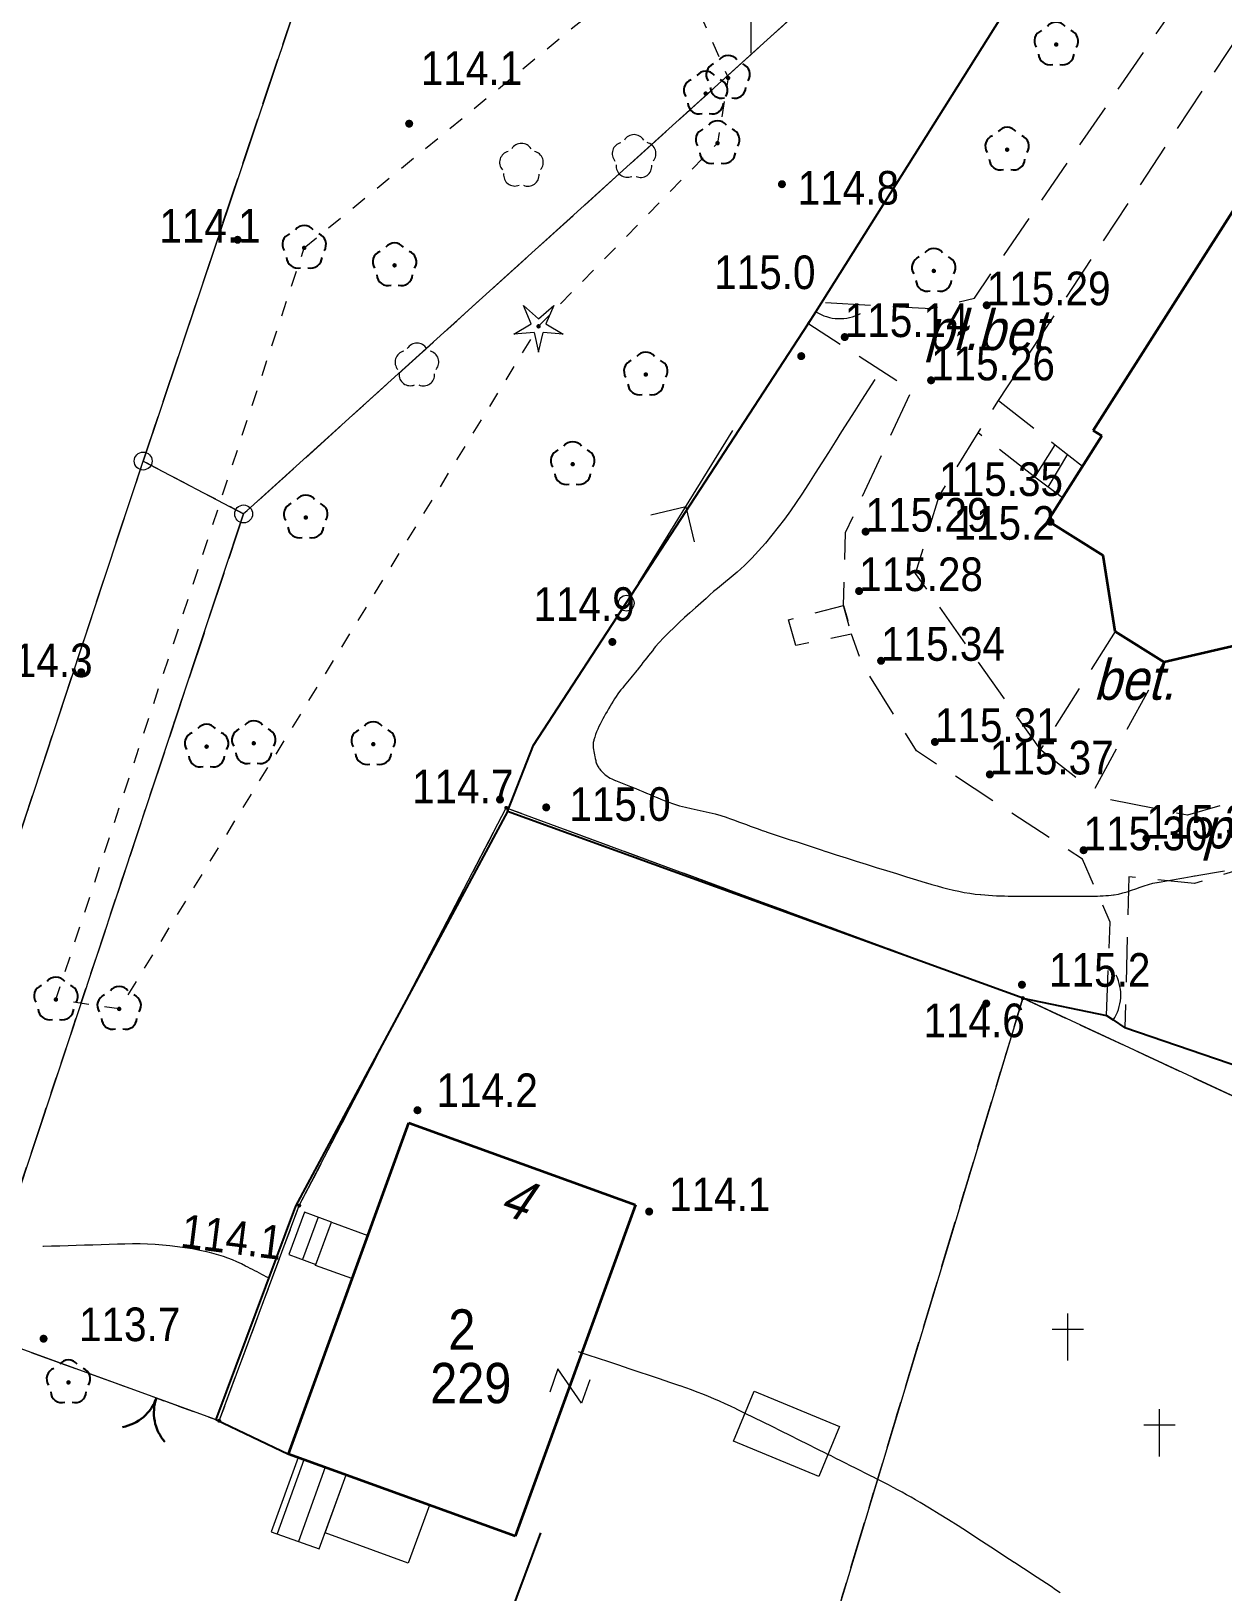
# Model space of a CAD drawing. Extents: x 6512885 to 6513481, y 5959590 to 5960000.
# Drawn here: x 6513267.9 to 6513321, y 5959726.4 to 5959796 of the extents above; entities that cross this region are included whole.
import ezdxf
from ezdxf.enums import TextEntityAlignment as Align

# ---------------------------------------------------------------- set-up
doc = ezdxf.new("R2010")
doc.units = 0
doc.header["$MEASUREMENT"] = 0
for name, pattern in [('2.0_1.0', [3, 2, -1]), ('217-1000', [2.8, 2.1, -0.7]), ('218-1000', [1.4, 0.7, -0.7]), ('219-1000', [0])]:
    doc.linetypes.add(name, pattern=pattern)
doc.layers.get('0').update_dxf_attribs({"color": 2, "linetype": 'CONTINUOUS', "lineweight": 5})
for name, color, linetype in [('202-Punkt graniczny stabilizowany trwale', 7, 'CONTINUOUS'), ('203-Punkt załamania granicy działki nie stabilizowany', 7, 'CONTINUOUS'), ('217-Granica konturu klasyfikcyjnego', 7, 'CONTINUOUS'), ('218-Granica użytku', 7, 'CONTINUOUS'), ('219-Linia granicy', 7, 'CONTINUOUS'), ('238-Punkt adresowy budynku', 7, 'CONTINUOUS'), ('312-Budynek (powierzchnia)', 7, 'CONTINUOUS'), ('312-Numer ewidencyjny budynku', 7, 'CONTINUOUS'), ('312-Numer ewidencyjny budynku-Atr124', 7, 'CONTINUOUS'), ('352-schody (powierzchnia)', 7, 'CONTINUOUS'), ('510-Podpora jednosłupowa symb.-SEPOW', 7, 'CONTINUOUS'), ('516-Kierunek linii eN-SEPOW', 7, 'CONTINUOUS'), ('811-Warstwica ciągła linia', 7, 'CONTINUOUS'), ('811-Warstwica ciągła linia-Atr2', 7, 'CONTINUOUS'), ('905-Brama lewa', 7, 'CONTINUOUS'), ('905-Brama w ogrodzeniu', 7, 'CONTINUOUS'), ('926-Drzewo liściaste niepomierzone', 7, 'CONTINUOUS'), ('945-Cmentarz chrześcijański', 7, 'CONTINUOUS'), ('991-Przehaczenie', 7, 'CONTINUOUS'), ('996-Tekst dodatkowy mały', 7, 'CONTINUOUS'), ('chodnik (powierzchnia)', 7, 'CONTINUOUS'), ('drzewo iglaste (punkt)', 7, 'CONTINUOUS'), ('drzewo liściaste (punkt)', 7, 'CONTINUOUS'), ('inny obiekt trwale związany z budynkiem (powierzchnia)', 7, 'CONTINUOUS'), ('ogrodzenie trwałe (linia)', 7, 'CONTINUOUS'), ('punkt wysokościowy naturalny', 7, 'CONTINUOUS'), ('punkt wysokościowy naturalny-Atr2', 7, 'CONTINUOUS'), ('punkt wysokościowy sztuczny', 7, 'CONTINUOUS'), ('punkt wysokościowy sztuczny-Atr2', 7, 'CONTINUOUS'), ('Wstawianie ramki sekcyjnej z opisem', 7, 'CONTINUOUS')]:
    doc.layers.add(name, color=color, linetype=linetype)
doc.styles.get("Standard").update_dxf_attribs({"font": 'txt', "width": 0.75})
doc.linetypes.add('902-1000', pattern='A,5,0,[1,ksztalty.shx,S=1,R=0,X=0,Y=0],5', length=10)

# ---------------------------------------------------------------- blocks, each defined once
blk = doc.blocks.new('PW01')
at = {"linetype": 'Continuous', "lineweight": 13}
h = blk.add_hatch(color=0, dxfattribs=at)
edge = h.paths.add_edge_path()
edge.add_arc((0, 0), 0.18, 0, 360)
blk = doc.blocks.new('OP021')
at = {"linetype": 'Continuous', "lineweight": 13}
h = blk.add_hatch(color=0, dxfattribs=at)
edge = h.paths.add_edge_path()
edge.add_arc((0, 0), 0.1, 0, 360)
at = {"color": 0, "linetype": 'Continuous', "lineweight": -3}
for centre, start, end in [((0, 0.5), 38.316, 141.684), ((-0.476, 0.154), 110.388, 213.756), ((0.476, 0.154), 326.244, 69.612), ((-0.294, -0.404), 182.272, 285.64), ((0.294, -0.404), 254.36, 357.728), ((0.294, -0.404), 254.36, 357.728)]:
    blk.add_arc(centre, 0.5, start, end, dxfattribs=at)
blk = doc.blocks.new('905')
at = {"color": 0, "linetype": 'Continuous', "lineweight": 30}
for centre, start, end in [((-2, 0), 0, 60), ((2, 0), 120, 180)]:
    blk.add_arc(centre, 2, start, end, dxfattribs=at)
blk = doc.blocks.new('926')
at = {"color": 0, "linetype": 'Continuous', "lineweight": 0}
for centre, start, end in [((0.007, 0.5), 30.77, 149.231), ((-0.469, 0.152), 103.052, 221.335), ((0.482, 0.157), 318.939, 77.555), ((-0.292, -0.401), 174.173, 292.616), ((0.296, -0.408), 246.131, 4.522)]:
    blk.add_arc(centre, 0.5, start, end, dxfattribs=at)
blk = doc.blocks.new('OP011')
at = {"linetype": 'Continuous', "lineweight": 13}
h = blk.add_hatch(color=0, dxfattribs=at)
edge = h.paths.add_edge_path()
edge.add_arc((0, 0), 0.1, 0, 360)
at = {"color": 0, "linetype": 'Continuous', "lineweight": 13}
for p, q in [((-0.324, 0.105), (-0.679, 0.935)), ((-0.679, 0.935), (0, 0.341)), ((0, 0.341), (0.679, 0.935)), ((0.679, 0.935), (0.324, 0.105)), ((-1.099, -0.357), (-0.324, 0.105)), ((0.324, 0.105), (1.099, -0.357)), ((-0.2, -0.275), (-1.099, -0.357)), ((-0.2, -0.275), (0, -1.155)), ((0, -1.155), (0.2, -0.275)), ((1.099, -0.357), (0.2, -0.275))]:
    blk.add_line(p, q, dxfattribs=at)
blk = doc.blocks.new('991')
at = {"color": 0, "linetype": 'Continuous', "lineweight": 0}
for p, q in [((-0.55, 0.75), (0.55, 0.75)), ((0.55, 0.75), (-0.55, -0.75)), ((-0.55, -0.75), (0.55, -0.75))]:
    blk.add_line(p, q, dxfattribs=at)
blk = doc.blocks.new('510')
at = {"color": 0, "linetype": 'Continuous', "lineweight": 0}
blk.add_circle((0, 0), 0.35, dxfattribs=at)
blk = doc.blocks.new('516')
at = {"color": 0, "linetype": 'Continuous', "lineweight": 0}
for p, q in [((5.05, 0), (3.919, 1.131)), ((1.05, 0), (9.05, 0)), ((5.05, 0), (3.919, -1.131))]:
    blk.add_line(p, q, dxfattribs=at)
blk = doc.blocks.new('905L')
at = {"color": 0, "linetype": 'Continuous', "lineweight": 0}
blk.add_arc((-2, 0), 2, 0, 60, dxfattribs=at)
blk = doc.blocks.new('PW02')
at = {"linetype": 'Continuous', "lineweight": 13}
h = blk.add_hatch(color=0, dxfattribs=at)
edge = h.paths.add_edge_path()
edge.add_arc((0, 0), 0.18, 0, 360)
blk = doc.blocks.new('945')
at = {"color": 0, "linetype": 'Continuous', "lineweight": 0}
for p, q in [((0, 1.4), (0, 2.1)), ((-0.7, 1.4), (0.7, 1.4)), ((0, 0), (0, 1.4))]:
    blk.add_line(p, q, dxfattribs=at)
blk = doc.blocks.new('203')
at = {"linetype": 'Continuous', "lineweight": 0}
h = blk.add_hatch(color=0, dxfattribs=at)
edge = h.paths.add_edge_path()
edge.add_arc((0, 0), 0.09, 0, 360)
blk = doc.blocks.new('202')
at = {"color": 0, "linetype": 'Continuous', "lineweight": 0}
blk.add_circle((0, 0), 0.4, dxfattribs=at)

msp = doc.modelspace()

# ---------------------------------------------------------------- linework, layer by layer
at = {"layer": '217-Granica konturu klasyfikcyjnego', "color": 3, "linetype": '217-1000', "lineweight": 13, "flags": 128}
for points in [[(6513272.89, 5959776.81), (6513306.36, 5959876.67)], [(6513354.31, 5959844.15), (6513277.37, 5959774.45)], [(6513262.91, 5959746.6), (6513272.89, 5959776.81)], [(6513277.37, 5959774.45), (6513265.26, 5959738)], [(6513279.85, 5959743.6), (6513289.08, 5959761.34)], [(6513289.08, 5959761.34), (6513312.11, 5959752.85)], [(6513290.7, 5959681.88), (6513312.11, 5959752.85)], [(6513312.11, 5959752.85), (6513356.63, 5959732.11)], [(6513276.28, 5959734), (6513279.85, 5959743.6)], [(6513265.26, 5959738), (6513276.28, 5959734)]]:
    msp.add_lwpolyline(points, dxfattribs=at)
at = {"layer": '218-Granica użytku', "color": 3, "linetype": '218-1000', "lineweight": 13, "flags": 128}
for points in [[(6513272.89, 5959776.81), (6513306.36, 5959876.67)], [(6513354.31, 5959844.15), (6513277.37, 5959774.45)], [(6513262.91, 5959746.6), (6513272.89, 5959776.81)], [(6513277.37, 5959774.45), (6513272.89, 5959776.81)], [(6513265.26, 5959738), (6513277.37, 5959774.45)], [(6513279.85, 5959743.6), (6513289.08, 5959761.34)], [(6513289.08, 5959761.34), (6513312.11, 5959752.85)], [(6513290.7, 5959681.88), (6513312.11, 5959752.85)], [(6513312.11, 5959752.85), (6513356.63, 5959732.11)], [(6513276.28, 5959734), (6513279.85, 5959743.6)], [(6513265.26, 5959738), (6513276.28, 5959734)]]:
    msp.add_lwpolyline(points, dxfattribs=at)
msp.add_lwpolyline([(6513280.07, 5959786.32), (6513310.75, 5959811.47), (6513307.25, 5959804.64), (6513297.45, 5959797.37), (6513298.97, 5959793.9), (6513298.5, 5959790.99), (6513290.52, 5959782.82), (6513271.82, 5959752.37), (6513269, 5959752.79)], close=True, dxfattribs=at)
at = {"layer": '219-Linia granicy', "color": 7, "linetype": '219-1000', "lineweight": 13, "flags": 128}
for points in [[(6513306.36, 5959876.67), (6513272.89, 5959776.81)], [(6513354.31, 5959844.15), (6513277.37, 5959774.45)], [(6513262.91, 5959746.6), (6513272.89, 5959776.81)], [(6513272.89, 5959776.81), (6513277.37, 5959774.45)], [(6513265.26, 5959738), (6513277.37, 5959774.45)], [(6513279.85, 5959743.6), (6513289.08, 5959761.34)], [(6513289.08, 5959761.34), (6513312.11, 5959752.85)], [(6513312.11, 5959752.85), (6513277.51, 5959638.15)], [(6513356.63, 5959732.11), (6513312.11, 5959752.85)], [(6513276.28, 5959734), (6513279.85, 5959743.6)], [(6513276.28, 5959734), (6513265.26, 5959738)]]:
    msp.add_lwpolyline(points, dxfattribs=at)
at = {"layer": '312-Budynek (powierzchnia)', "color": 7, "linetype": 'Continuous', "lineweight": 35, "flags": 128}
for points in [[(6513315.25, 5959778.17), (6513325.95, 5959794.99)], [(6513313.23, 5959774.15), (6513315.64, 5959777.94)], [(6513315.64, 5959777.94), (6513315.25, 5959778.17)], [(6513315.69, 5959772.59), (6513313.23, 5959774.15)], [(6513316.23, 5959769.21), (6513315.69, 5959772.59)], [(6513318.41, 5959767.84), (6513316.23, 5959769.21)], [(6513322.45, 5959768.77), (6513318.41, 5959767.84)], [(6513279.37, 5959732.51), (6513284.73, 5959747.29)], [(6513284.73, 5959747.29), (6513294.84, 5959743.63)], [(6513294.84, 5959743.63), (6513289.48, 5959728.85)], [(6513289.48, 5959728.85), (6513279.37, 5959732.51)]]:
    msp.add_lwpolyline(points, dxfattribs=at)
at = {"layer": '352-schody (powierzchnia)', "color": 7, "linetype": 'Continuous', "lineweight": 18}
for p, q in [((6513312.64, 5959776.09), (6513313.55, 5959777.54)), ((6513314.1, 5959777.11), (6513313.23, 5959775.65)), ((6513313.55, 5959777.54), (6513314.77, 5959776.58)), ((6513313.88, 5959775.17), (6513314.77, 5959776.58)), ((6513313.88, 5959775.17), (6513312.65, 5959776.09)), ((6513280.09, 5959743.3), (6513279.39, 5959741.41)), ((6513280.69, 5959743.08), (6513279.99, 5959741.19)), ((6513281.29, 5959742.86), (6513280.09, 5959743.3)), ((6513280.59, 5959740.97), (6513281.29, 5959742.86)), ((6513279.39, 5959741.41), (6513280.59, 5959740.97)), ((6513279.8, 5959732.36), (6513278.6, 5959729.05)), ((6513280.06, 5959732.26), (6513278.87, 5959728.96)), ((6513281.94, 5959731.59), (6513279.8, 5959732.36)), ((6513281, 5959731.93), (6513279.81, 5959728.62)), ((6513280.74, 5959728.28), (6513281.94, 5959731.59)), ((6513278.6, 5959729.05), (6513280.74, 5959728.28))]:
    msp.add_line(p, q, dxfattribs=at)
at = {"layer": '811-Warstwica ciągła linia', "color": 32, "linetype": 'Continuous', "lineweight": 13, "flags": 128}
for points in [[(6513305.51, 5959780.45), (6513305.213, 5959779.986), (6513304.917, 5959779.522), (6513304.622, 5959779.057), (6513304.327, 5959778.592), (6513304.033, 5959778.126), (6513303.739, 5959777.661), (6513303.445, 5959777.195), (6513303.151, 5959776.73), (6513302.856, 5959776.265), (6513302.56, 5959775.8), (6513302.26, 5959775.338), (6513302.006, 5959774.961), (6513301.746, 5959774.588), (6513301.479, 5959774.219), (6513301.205, 5959773.857), (6513300.923, 5959773.501), (6513300.632, 5959773.151), (6513300.332, 5959772.809), (6513300.021, 5959772.476), (6513299.77, 5959772.22), (6513299.7, 5959772.152), (6513299.535, 5959771.997), (6513299.367, 5959771.847), (6513299.195, 5959771.701), (6513299.021, 5959771.557), (6513298.847, 5959771.415), (6513298.672, 5959771.272), (6513298.498, 5959771.129), (6513298.325, 5959770.984), (6513298.156, 5959770.836), (6513298.06, 5959770.75), (6513297.988, 5959770.685), (6513297.75, 5959770.47), (6513297.509, 5959770.256), (6513297.269, 5959770.042), (6513297.029, 5959769.828), (6513296.792, 5959769.611), (6513296.558, 5959769.391), (6513296.328, 5959769.167), (6513296.104, 5959768.937), (6513295.887, 5959768.7), (6513295.74, 5959768.53), (6513295.678, 5959768.456), (6513295.592, 5959768.351), (6513295.508, 5959768.245), (6513295.424, 5959768.139), (6513295.34, 5959768.032), (6513295.258, 5959767.926), (6513295.175, 5959767.819), (6513295.092, 5959767.712), (6513295.008, 5959767.606), (6513294.924, 5959767.5), (6513294.9, 5959767.47), (6513294.839, 5959767.395), (6513294.768, 5959767.308), (6513294.697, 5959767.221), (6513294.626, 5959767.134), (6513294.555, 5959767.048), (6513294.483, 5959766.961), (6513294.412, 5959766.874), (6513294.341, 5959766.787), (6513294.27, 5959766.7), (6513294.2, 5959766.612), (6513294.19, 5959766.6), (6513294.131, 5959766.524), (6513294.054, 5959766.419), (6513293.98, 5959766.312), (6513293.909, 5959766.204), (6513293.84, 5959766.094), (6513293.772, 5959765.982), (6513293.706, 5959765.87), (6513293.64, 5959765.757), (6513293.574, 5959765.643), (6513293.507, 5959765.529), (6513293.49, 5959765.5), (6513293.441, 5959765.415), (6513293.378, 5959765.304), (6513293.318, 5959765.192), (6513293.261, 5959765.078), (6513293.206, 5959764.964), (6513293.155, 5959764.849), (6513293.107, 5959764.733), (6513293.063, 5959764.616), (6513293.023, 5959764.497), (6513292.988, 5959764.378), (6513292.98, 5959764.35), (6513292.961, 5959764.256), (6513292.954, 5959764.178), (6513292.952, 5959764.099), (6513292.956, 5959764.02), (6513292.964, 5959763.94), (6513292.977, 5959763.86), (6513292.991, 5959763.78), (6513293.008, 5959763.7), (6513293.026, 5959763.621), (6513293.04, 5959763.56), (6513293.044, 5959763.543), (6513293.055, 5959763.494), (6513293.067, 5959763.447), (6513293.079, 5959763.399), (6513293.093, 5959763.352), (6513293.109, 5959763.306), (6513293.127, 5959763.26), (6513293.148, 5959763.215), (6513293.172, 5959763.171), (6513293.2, 5959763.128), (6513293.22, 5959763.1), (6513293.232, 5959763.085), (6513293.293, 5959763.011), (6513293.357, 5959762.943), (6513293.424, 5959762.879), (6513293.493, 5959762.82), (6513293.564, 5959762.766), (6513293.638, 5959762.715), (6513293.714, 5959762.669), (6513293.793, 5959762.627), (6513293.873, 5959762.588), (6513293.94, 5959762.56), (6513293.956, 5959762.553), (6513294.03, 5959762.524), (6513294.104, 5959762.495), (6513294.178, 5959762.466), (6513294.253, 5959762.437), (6513294.327, 5959762.409), (6513294.401, 5959762.38), (6513294.475, 5959762.351), (6513294.549, 5959762.322), (6513294.623, 5959762.293), (6513294.68, 5959762.27), (6513294.696, 5959762.263), (6513294.855, 5959762.198), (6513295.014, 5959762.131), (6513295.173, 5959762.064), (6513295.331, 5959761.997), (6513295.49, 5959761.93), (6513295.648, 5959761.863), (6513295.807, 5959761.796), (6513295.966, 5959761.731), (6513296.126, 5959761.666), (6513296.27, 5959761.61), (6513296.286, 5959761.604), (6513296.542, 5959761.514), (6513296.801, 5959761.437), (6513297.063, 5959761.369), (6513297.328, 5959761.307), (6513297.593, 5959761.249), (6513297.859, 5959761.192), (6513298.124, 5959761.133), (6513298.388, 5959761.069), (6513298.649, 5959760.997), (6513298.89, 5959760.92), (6513298.907, 5959760.914), (6513299.083, 5959760.852), (6513299.259, 5959760.788), (6513299.435, 5959760.723), (6513299.61, 5959760.658), (6513299.786, 5959760.592), (6513299.961, 5959760.526), (6513300.137, 5959760.461), (6513300.313, 5959760.397), (6513300.489, 5959760.335), (6513300.65, 5959760.28), (6513300.667, 5959760.274), (6513300.934, 5959760.185), (6513301.202, 5959760.097), (6513301.47, 5959760.008), (6513301.738, 5959759.92), (6513302.006, 5959759.832), (6513302.274, 5959759.744), (6513302.542, 5959759.656), (6513302.81, 5959759.569), (6513303.078, 5959759.482), (6513303.33, 5959759.4), (6513303.347, 5959759.395), (6513303.792, 5959759.251), (6513304.238, 5959759.108), (6513304.685, 5959758.966), (6513305.131, 5959758.826), (6513305.578, 5959758.686), (6513306.025, 5959758.546), (6513306.472, 5959758.408), (6513306.92, 5959758.27), (6513307.368, 5959758.132), (6513307.8, 5959758), (6513307.817, 5959757.995), (6513308.055, 5959757.924), (6513308.293, 5959757.855), (6513308.533, 5959757.789), (6513308.773, 5959757.727), (6513309.015, 5959757.67), (6513309.257, 5959757.617), (6513309.5, 5959757.57), (6513309.745, 5959757.53), (6513309.991, 5959757.495), (6513310.22, 5959757.47), (6513310.238, 5959757.468), (6513310.412, 5959757.453), (6513310.587, 5959757.44), (6513310.762, 5959757.429), (6513310.937, 5959757.42), (6513311.112, 5959757.413), (6513311.287, 5959757.408), (6513311.462, 5959757.404), (6513311.637, 5959757.402), (6513311.812, 5959757.4), (6513311.97, 5959757.4), (6513311.988, 5959757.4), (6513312.144, 5959757.4), (6513312.3, 5959757.4), (6513312.456, 5959757.4), (6513312.612, 5959757.4), (6513312.768, 5959757.4), (6513312.924, 5959757.4), (6513313.08, 5959757.4), (6513313.236, 5959757.4), (6513313.392, 5959757.4), (6513313.53, 5959757.4), (6513313.548, 5959757.4), (6513313.688, 5959757.4), (6513313.828, 5959757.4), (6513313.968, 5959757.4), (6513314.108, 5959757.4), (6513314.248, 5959757.4), (6513314.388, 5959757.4), (6513314.528, 5959757.4), (6513314.668, 5959757.4), (6513314.808, 5959757.4), (6513314.93, 5959757.4), (6513314.948, 5959757.4), (6513315.071, 5959757.4), (6513315.194, 5959757.402), (6513315.317, 5959757.404), (6513315.44, 5959757.407), (6513315.563, 5959757.412), (6513315.686, 5959757.418), (6513315.809, 5959757.426), (6513315.932, 5959757.436), (6513316.055, 5959757.448), (6513316.16, 5959757.46), (6513316.178, 5959757.462), (6513316.376, 5959757.495), (6513316.571, 5959757.542), (6513316.763, 5959757.598), (6513316.954, 5959757.661), (6513317.145, 5959757.728), (6513317.335, 5959757.796), (6513317.525, 5959757.861), (6513317.717, 5959757.921), (6513317.911, 5959757.973), (6513318.09, 5959758.01), (6513318.107, 5959758.013), (6513318.275, 5959758.042), (6513318.443, 5959758.071), (6513318.611, 5959758.1), (6513318.779, 5959758.129), (6513318.947, 5959758.158), (6513319.115, 5959758.187), (6513319.283, 5959758.216), (6513319.451, 5959758.245), (6513319.619, 5959758.274), (6513319.77, 5959758.3), (6513319.787, 5959758.303), (6513320.049, 5959758.348), (6513320.312, 5959758.393), (6513320.574, 5959758.438), (6513320.836, 5959758.483), (6513321.098, 5959758.529)], [(6513278.48, 5959740.37), (6513278.378, 5959740.423), (6513278.276, 5959740.476), (6513278.174, 5959740.529), (6513278.072, 5959740.582), (6513277.97, 5959740.635), (6513277.868, 5959740.688), (6513277.766, 5959740.741), (6513277.664, 5959740.794), (6513277.562, 5959740.847), (6513277.46, 5959740.9), (6513277.267, 5959740.996), (6513277.071, 5959741.086), (6513276.873, 5959741.171), (6513276.672, 5959741.249), (6513276.468, 5959741.322), (6513276.263, 5959741.389), (6513276.055, 5959741.45), (6513275.845, 5959741.506), (6513275.634, 5959741.556), (6513275.42, 5959741.6), (6513275.087, 5959741.661), (6513274.753, 5959741.715), (6513274.42, 5959741.762), (6513274.086, 5959741.801), (6513273.752, 5959741.833), (6513273.418, 5959741.858), (6513273.084, 5959741.875), (6513272.75, 5959741.884), (6513272.415, 5959741.886), (6513272.08, 5959741.88), (6513271.745, 5959741.87), (6513271.378, 5959741.859), (6513271.011, 5959741.848), (6513270.644, 5959741.837), (6513270.277, 5959741.826), (6513269.91, 5959741.815), (6513269.543, 5959741.804), (6513269.176, 5959741.793), (6513268.809, 5959741.782), (6513268.442, 5959741.771), (6513268.41, 5959741.77)], [(6513313.777, 5959726.329), (6513313.572, 5959726.464), (6513313.367, 5959726.6), (6513313.163, 5959726.735), (6513312.958, 5959726.87), (6513312.753, 5959727.005), (6513312.548, 5959727.14), (6513312.343, 5959727.275), (6513312.137, 5959727.41), (6513311.932, 5959727.544), (6513311.74, 5959727.67), (6513311.727, 5959727.679), (6513311.31, 5959727.951), (6513310.893, 5959728.224), (6513310.476, 5959728.496), (6513310.058, 5959728.767), (6513309.639, 5959729.037), (6513309.22, 5959729.306), (6513308.799, 5959729.573), (6513308.377, 5959729.837), (6513307.952, 5959730.099), (6513307.54, 5959730.35), (6513307.526, 5959730.358), (6513307.329, 5959730.475), (6513307.13, 5959730.59), (6513306.93, 5959730.702), (6513306.728, 5959730.812), (6513306.526, 5959730.921), (6513306.323, 5959731.028), (6513306.119, 5959731.134), (6513305.915, 5959731.239), (6513305.711, 5959731.343), (6513305.52, 5959731.44), (6513305.506, 5959731.447), (6513305.29, 5959731.557), (6513305.074, 5959731.666), (6513304.858, 5959731.775), (6513304.643, 5959731.884), (6513304.427, 5959731.993), (6513304.211, 5959732.102), (6513303.994, 5959732.211), (6513303.778, 5959732.32), (6513303.562, 5959732.429), (6513303.36, 5959732.53), (6513303.346, 5959732.537), (6513302.945, 5959732.738), (6513302.544, 5959732.939), (6513302.142, 5959733.139), (6513301.741, 5959733.339), (6513301.339, 5959733.538), (6513300.937, 5959733.737), (6513300.535, 5959733.936), (6513300.132, 5959734.133), (6513299.729, 5959734.33), (6513299.34, 5959734.52), (6513299.326, 5959734.527), (6513299.082, 5959734.643), (6513298.836, 5959734.757), (6513298.589, 5959734.867), (6513298.34, 5959734.974), (6513298.091, 5959735.078), (6513297.84, 5959735.18), (6513297.588, 5959735.278), (6513297.335, 5959735.373), (6513297.08, 5959735.466), (6513296.84, 5959735.55), (6513296.825, 5959735.555), (6513296.372, 5959735.711), (6513295.918, 5959735.865), (6513295.464, 5959736.017), (6513295.009, 5959736.169), (6513294.555, 5959736.32), (6513294.1, 5959736.472), (6513293.646, 5959736.623), (6513293.192, 5959736.776), (6513292.738, 5959736.93), (6513292.3, 5959737.08)]]:
    msp.add_lwpolyline(points, dxfattribs=at)
at = {"layer": 'chodnik (powierzchnia)', "color": 7, "linetype": '2.0_1.0', "lineweight": 18, "flags": 128}
for points in [[(6513315.84, 5959752.08), (6513316.01, 5959756.24), (6513314.77, 5959759.05), (6513307.37, 5959763.88), (6513304.98, 5959767.7), (6513304.47, 5959769.09), (6513301.99, 5959768.58), (6513301.67, 5959769.73), (6513304.12, 5959770.36), (6513304.47, 5959769.09), (6513304.12, 5959770.36), (6513304.21, 5959773.63), (6513307.16, 5959779.96), (6513302.53, 5959782.94), (6513303.18, 5959783.89), (6513308.04, 5959783.61), (6513309.95, 5959784.08), (6513319.09, 5959797.36), (6513321.88, 5959801.45), (6513325.25, 5959804.98), (6513329.45, 5959808.29), (6513335.41, 5959804.46), (6513339.66, 5959810.6), (6513340.71, 5959810.07), (6513341.63, 5959809.61), (6513343.09, 5959808.66), (6513345.19, 5959807.29), (6513345.94, 5959806.8), (6513341.56, 5959800.56), (6513345.88, 5959797.6), (6513344.57, 5959795.61), (6513348.79, 5959793.28), (6513345.38, 5959787.12), (6513348.48, 5959783.89), (6513348.05, 5959783.01), (6513344.62, 5959785.83), (6513330.36, 5959764.19), (6513329.07, 5959762.7), (6513324.37, 5959759.38), (6513319.77, 5959757.96), (6513316.83, 5959758.26), (6513316.66, 5959751.53)], [(6513311.03, 5959779.51), (6513313.55, 5959777.54)], [(6513312.65, 5959776.09), (6513310.12, 5959778.07)], [(6513312.9, 5959763.94), (6513315.26, 5959762.09)]]:
    msp.add_lwpolyline(points, dxfattribs=at)
msp.add_lwpolyline([(6513322.64, 5959797.18), (6513324.48, 5959798.04), (6513327.17, 5959797.94), (6513332.27, 5959800.24), (6513343.62, 5959793.36), (6513344.47, 5959792.07), (6513345.38, 5959790.82), (6513329.38, 5959765.71), (6513322.85, 5959762.01), (6513319.45, 5959761.01), (6513315.99, 5959761.71), (6513315.26, 5959762.09), (6513318.41, 5959767.84), (6513316.23, 5959769.21), (6513312.9, 5959763.94), (6513307.33, 5959771.8), (6513308.38, 5959775.25), (6513310.12, 5959778.07), (6513311.03, 5959779.51)], close=True, dxfattribs=at)
at = {"layer": 'inny obiekt trwale związany z budynkiem (powierzchnia)', "color": 7, "linetype": 'Continuous', "lineweight": 18, "flags": 128}
for points in [[(6513282.91, 5959742.27), (6513282.2, 5959740.34), (6513280.58, 5959740.93), (6513281.29, 5959742.86)], [(6513300.13, 5959735.32), (6513303.93, 5959733.75), (6513303.01, 5959731.51), (6513299.21, 5959733.09)], [(6513285.65, 5959730.24), (6513284.71, 5959727.65), (6513281, 5959729), (6513281.94, 5959731.59)]]:
    msp.add_lwpolyline(points, close=True, dxfattribs=at)
at = {"layer": 'ogrodzenie trwałe (linia)', "color": 7, "linetype": '902-1000', "lineweight": 25, "flags": 128}
for points in [[(6513290.29, 5959764.13), (6513302.54, 5959782.93), (6513302.88, 5959783.47), (6513314.97, 5959802.69), (6513331.23, 5959816.54)], [(6513289.14, 5959761.17), (6513290.29, 5959764.13)], [(6513312.15, 5959752.83), (6513289.14, 5959761.17), (6513279.68, 5959743.57), (6513276.13, 5959734.06), (6513279.37, 5959732.51)], [(6513312.11, 5959752.85), (6513315.84, 5959752.08), (6513316.14, 5959751.88), (6513316.66, 5959751.53)], [(6513329.79, 5959647.36), (6513338.77, 5959676.48), (6513357.86, 5959736.47), (6513328.26, 5959747.56), (6513316.66, 5959751.53)], [(6513290.6, 5959729), (6513277.67, 5959694.32)]]:
    msp.add_lwpolyline(points, dxfattribs=at)
at = {"layer": 'Wstawianie ramki sekcyjnej z opisem', "color": 7, "linetype": 'Continuous', "lineweight": 13, "flags": 128}
msp.add_lwpolyline([(6513300, 5959795), (6513300, 5959805)], dxfattribs=at)

# ---------------------------------------------------------------- block references
at = {"layer": '202-Punkt graniczny stabilizowany trwale', "color": 7, "linetype": 'Continuous', "lineweight": 13}
for p in [(6513272.89, 5959776.81), (6513277.37, 5959774.45)]:
    msp.add_blockref('202', p, dxfattribs=at)
at = {"layer": '203-Punkt załamania granicy działki nie stabilizowany', "color": 7, "linetype": 'Continuous', "lineweight": 13}
for p in [(6513289.08, 5959761.34), (6513312.11, 5959752.85), (6513279.85, 5959743.6), (6513276.28, 5959734)]:
    msp.add_blockref('203', p, dxfattribs=at)
at = {"layer": '510-Podpora jednosłupowa symb.-SEPOW', "color": 7, "linetype": 'Continuous', "lineweight": 13}
msp.add_blockref('510', (6513294.43, 5959770.47), dxfattribs=at)
at = {"layer": '516-Kierunek linii eN-SEPOW', "color": 7, "linetype": 'Continuous', "lineweight": 13, "rotation": 58.339}
msp.add_blockref('516', (6513294.43, 5959770.47), dxfattribs=at)
at = {"layer": '905-Brama lewa', "color": 7, "linetype": 'Continuous', "lineweight": 25}
for p, rotation in [((6513302.88, 5959783.47), 237.828), ((6513316.14, 5959751.88), 326.1489999999999)]:
    msp.add_blockref('905L', p, dxfattribs=dict(at, rotation=rotation))
at = {"layer": '905-Brama w ogrodzeniu', "color": 7, "linetype": 'Continuous', "lineweight": 25, "rotation": 160.77}
msp.add_blockref('905', (6513273.48, 5959735.02), dxfattribs=at)
at = {"layer": '926-Drzewo liściaste niepomierzone', "color": 7, "linetype": 'Continuous', "lineweight": 18}
for p in [(6513289.75, 5959789.98), (6513294.77, 5959790.37), (6513285.09, 5959781.07)]:
    msp.add_blockref('926', p, dxfattribs=at)
at = {"layer": '945-Cmentarz chrześcijański', "color": 7, "linetype": 'Continuous', "lineweight": 13}
for p in [(6513314.12, 5959736.69), (6513318.2, 5959732.41)]:
    msp.add_blockref('945', p, dxfattribs=at)
at = {"layer": '991-Przehaczenie', "color": 7, "linetype": 'Continuous', "lineweight": 13, "rotation": 250.872}
msp.add_blockref('991', (6513291.91, 5959735.55), dxfattribs=at)
at = {"layer": 'drzewo iglaste (punkt)', "color": 94, "linetype": 'Continuous', "lineweight": 13}
msp.add_blockref('OP011', (6513290.52, 5959782.82), dxfattribs=at)
at = {"layer": 'drzewo liściaste (punkt)', "color": 94, "linetype": 'Continuous', "lineweight": 13}
for p in [(6513313.6, 5959795.39), (6513298.97, 5959793.9), (6513297.97, 5959793.2), (6513298.5, 5959790.99), (6513311.41, 5959790.7), (6513280.07, 5959786.32), (6513284.1, 5959785.54), (6513308.14, 5959785.29), (6513295.3, 5959780.67), (6513292.04, 5959776.67), (6513280.14, 5959774.29), (6513277.82, 5959764.22), (6513275.72, 5959764.07), (6513283.15, 5959764.18), (6513269, 5959752.79), (6513271.82, 5959752.37), (6513269.56, 5959735.71)]:
    msp.add_blockref('OP021', p, dxfattribs=at)
at = {"layer": 'punkt wysokościowy naturalny', "color": 7, "linetype": 'Continuous', "lineweight": 13}
for p in [(6513284.75, 5959791.86), (6513301.37, 5959789.16), (6513277.1, 5959786.68), (6513302.23, 5959781.49), (6513313.34, 5959774.1), (6513293.81, 5959768.74), (6513270.13, 5959767.39), (6513288.8, 5959761.71), (6513290.86, 5959761.36), (6513312.07, 5959753.45), (6513310.48, 5959752.61), (6513285.12, 5959747.85), (6513295.45, 5959743.33), (6513268.45, 5959737.66)]:
    msp.add_blockref('PW01', p, dxfattribs=at)
at = {"layer": 'punkt wysokościowy sztuczny', "color": 7, "linetype": 'Continuous', "lineweight": 13}
for p in [(6513310.5, 5959783.76), (6513304.17, 5959782.34), (6513308.02, 5959780.41), (6513308.38, 5959775.25), (6513305.1, 5959773.66), (6513304.81, 5959771.01), (6513305.79, 5959767.9), (6513308.19, 5959764.28), (6513310.64, 5959762.83), (6513314.82, 5959759.45), (6513317.62, 5959759.97)]:
    msp.add_blockref('PW02', p, dxfattribs=at)

# ---------------------------------------------------------------- texts
at = {"layer": '238-Punkt adresowy budynku', "color": 7, "linetype": 'Continuous', "lineweight": 18, "oblique": 15, "width": 0.9}
msp.add_text('4', height=1.8, rotation=340.87, dxfattribs=at).set_placement((6513289.83, 5959744.78), align=Align.TOP_CENTER)
at = {"layer": '312-Numer ewidencyjny budynku', "color": 7, "linetype": 'Continuous', "lineweight": 18, "width": 0.9}
msp.add_text('229', height=1.8, dxfattribs=at).set_placement((6513285.69, 5959736.58), align=Align.TOP_LEFT)
at = {"layer": '312-Numer ewidencyjny budynku-Atr124', "color": 7, "width": 0.9}
msp.add_text('2', height=1.8, dxfattribs=at).set_placement((6513287.1, 5959738.07), align=Align.MIDDLE_CENTER)
at = {"layer": '811-Warstwica ciągła linia-Atr2', "color": 32, "width": 0.9}
msp.add_text('114.1', height=1.5, rotation=352.833, dxfattribs=at).set_placement((6513274.51, 5959741.74))
at = {"layer": '996-Tekst dodatkowy mały', "color": 7, "linetype": 'Continuous', "lineweight": 18, "oblique": 15, "width": 0.9}
for s, p in [('pł.bet', (6513307.79, 5959781.76)), ('bet.', (6513315.26, 5959766.16)), ('pł.bet', (6513320.15, 5959759.53))]:
    msp.add_text(s, height=1.8, dxfattribs=at).set_placement(p)
at = {"layer": 'punkt wysokościowy naturalny-Atr2', "color": 7, "width": 0.9}
for s, p in [('114.1', (6513285.27, 5959793.59)), ('114.8', (6513302.07, 5959788.25)), ('114.1', (6513273.61, 5959786.55)), ('115.0', (6513298.35, 5959784.48)), ('115.2', (6513309.02, 5959773.3)), ('114.9', (6513290.29, 5959769.68)), ('114.3', (6513266.12, 5959767.17)), ('114.7', (6513284.88, 5959761.54)), ('115.0', (6513291.89, 5959760.76)), ('115.2', (6513313.28, 5959753.36)), ('114.6', (6513307.68, 5959751.11)), ('114.2', (6513285.97, 5959747.99)), ('114.1', (6513296.34, 5959743.35)), ('113.7', (6513270.03, 5959737.55))]:
    msp.add_text(s, height=1.5, dxfattribs=at).set_placement(p)
at = {"layer": 'punkt wysokościowy sztuczny-Atr2', "color": 7, "width": 0.9}
for s, p in [('115.29', (6513310.5, 5959783.76)), ('115.14', (6513304.17, 5959782.34)), ('115.26', (6513308.02, 5959780.41)), ('115.35', (6513308.38, 5959775.25)), ('115.29', (6513305.1, 5959773.66)), ('115.28', (6513304.81, 5959771.01)), ('115.34', (6513305.79, 5959767.9)), ('115.31', (6513308.19, 5959764.28)), ('115.37', (6513310.64, 5959762.83)), ('115.35', (6513317.62, 5959759.97)), ('115.30', (6513314.82, 5959759.45))]:
    msp.add_text(s, height=1.5, dxfattribs=at).set_placement(p)

doc.saveas('drawing.dxf')
